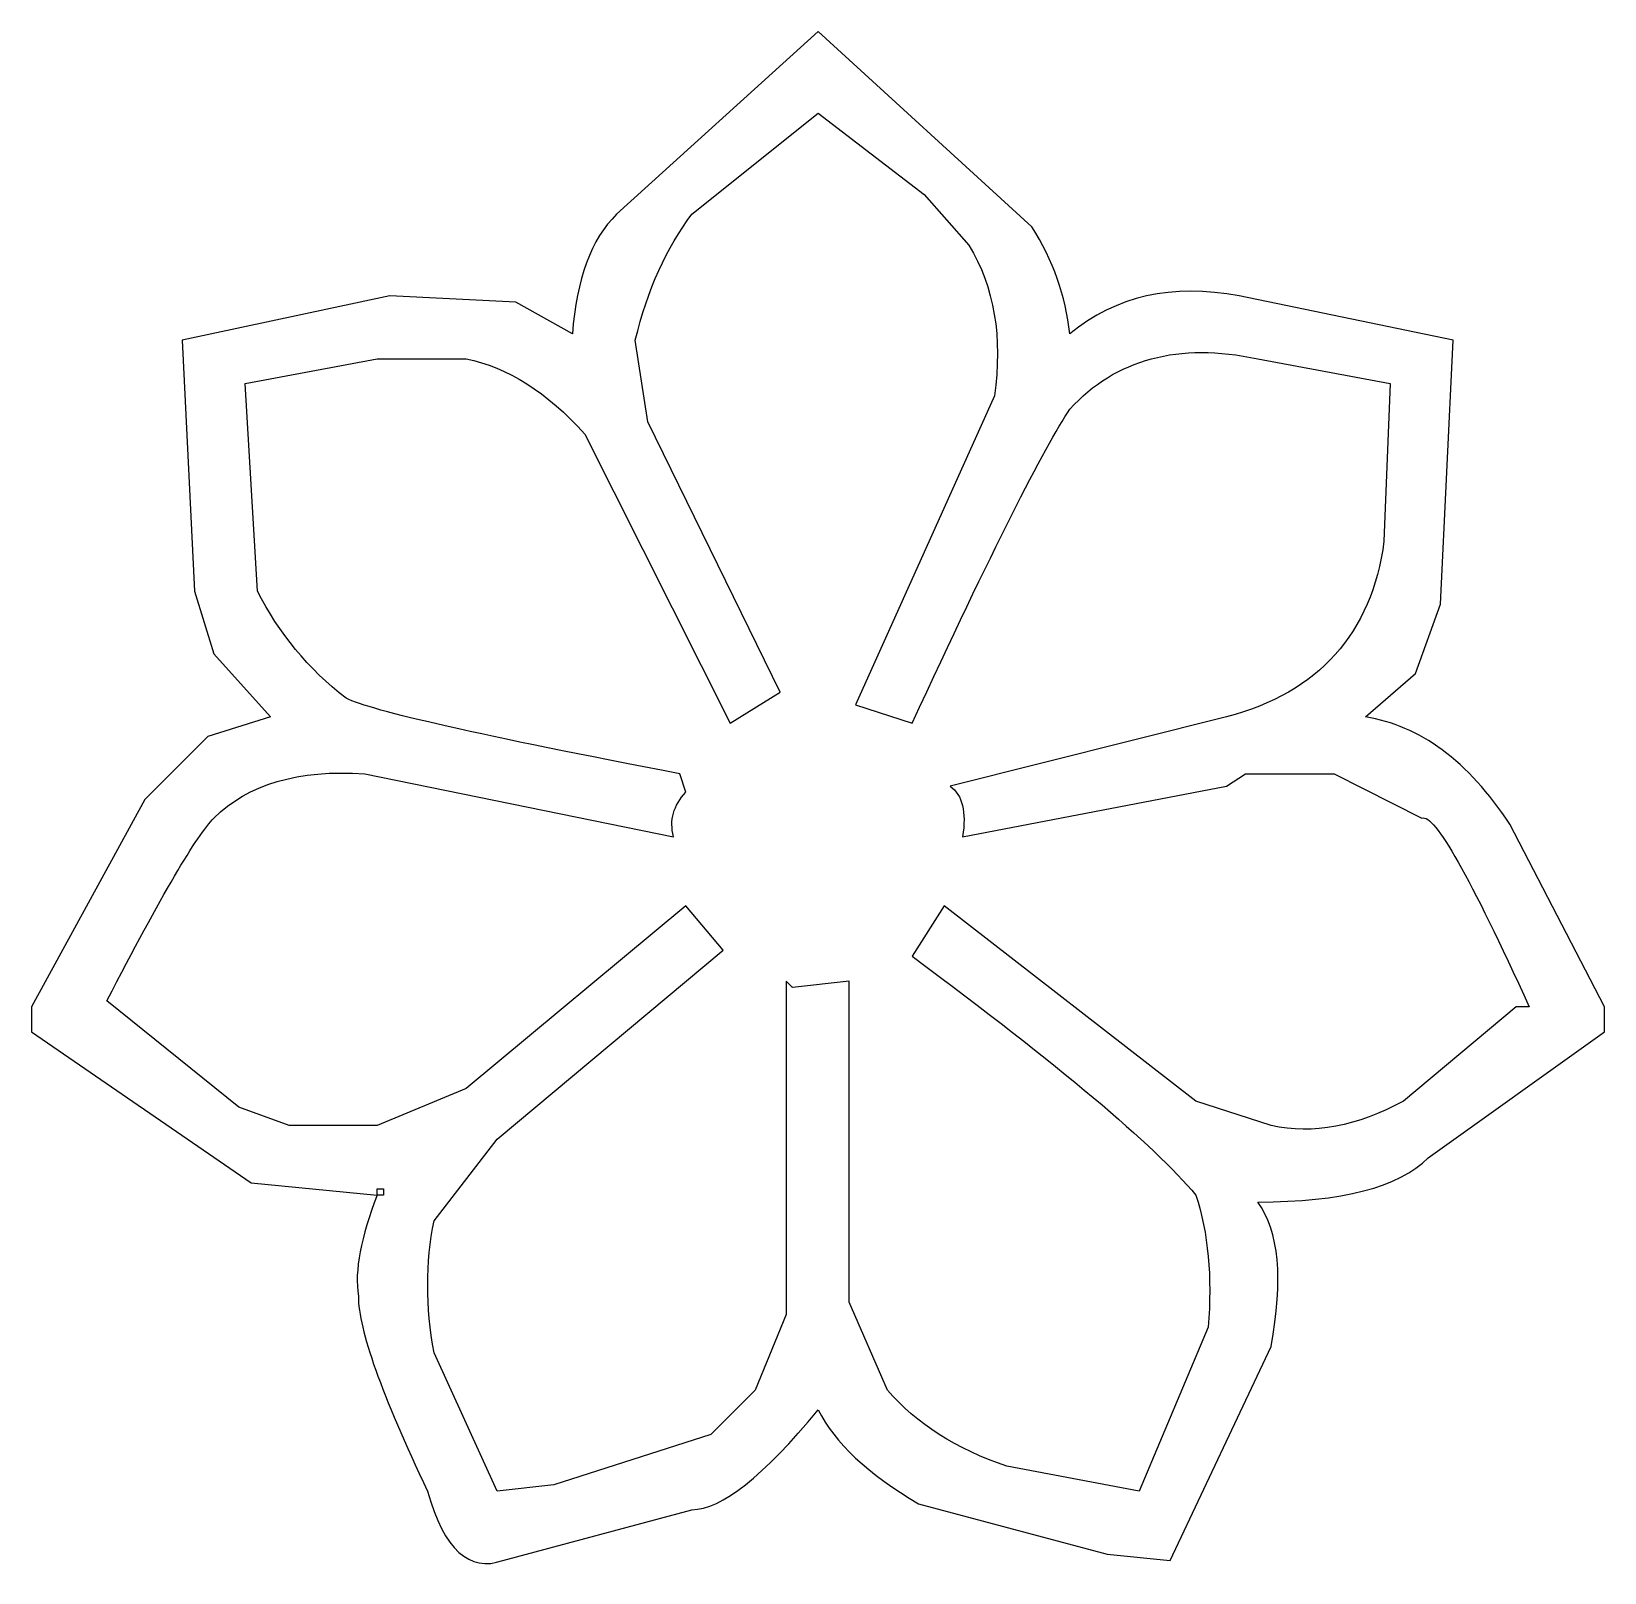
# Model space of a CAD drawing. Header units: centimetres. Extents: x -7.7 to 7.7, y -7.5 to 7.5.
import ezdxf

# ---------------------------------------------------------------- set-up
doc = ezdxf.new("R2010")
doc.units = ezdxf.units.CM
doc.header["$MEASUREMENT"] = 0
doc.layers.add('Camada 1', color=7, linetype='Continuous')

msp = doc.modelspace()

# ---------------------------------------------------------------- linework, layer by layer
at = {"layer": 'Camada 1'}
for points, knots in [([(-7.65056, -2.03607), (-7.65056, -2.03607), (-6.54907, -0.01989), (-6.54907, -0.01989), (-6.54907, -0.01989), (-6.54907, -0.01989), (-5.93545, 0.59371), (-5.93545, 0.59371), (-5.93545, 0.59371), (-5.93545, 0.59371), (-5.32416, 0.78402), (-5.32416, 0.78402), (-5.32416, 0.78402), (-5.32416, 0.78402), (-5.87547, 1.39763), (-5.87547, 1.39763), (-5.87547, 1.39763), (-5.87547, 1.39763), (-6.06578, 2.00892), (-6.06578, 2.00892), (-6.06578, 2.00892), (-6.06578, 2.00892), (-6.18341, 4.44954), (-6.18341, 4.44954), (-6.18341, 4.44954), (-6.18341, 4.44954), (-4.16496, 4.87978), (-4.16496, 4.87978), (-4.16496, 4.87978), (-4.16496, 4.87978), (-2.94004, 4.8198), (-2.94004, 4.8198), (-2.94004, 4.8198), (-2.94004, 4.8198), (-2.38873, 4.50952), (-2.38873, 4.50952), (-2.38873, 4.50952), (-2.34838, 5.04469), (-2.20535, 5.43225), (-1.95852, 5.67445), (-1.95852, 5.67445), (-1.95852, 5.67445), (0.00114, 7.45188), (0.00114, 7.45188), (0.00114, 7.45188), (0.00114, 7.45188), (2.07957, 5.5522), (2.07957, 5.5522), (2.07957, 5.5522), (2.28602, 5.22695), (2.40715, 4.87862), (2.44983, 4.50953), (2.44983, 4.50953), (2.89732, 4.87862), (3.44405, 5.00205), (4.09805, 4.87979), (4.09805, 4.87979), (4.09805, 4.87979), (6.17765, 4.44955), (6.17765, 4.44955), (6.17765, 4.44955), (6.17765, 4.44955), (6.05539, 1.88092), (6.05539, 1.88092), (6.05539, 1.88092), (6.05539, 1.88092), (5.81203, 1.20504), (5.81203, 1.20504), (5.81203, 1.20504), (5.81203, 1.20504), (5.32414, 0.78403), (5.32414, 0.78403), (5.32414, 0.78403), (5.85241, 0.70214), (6.323, 0.35612), (6.729, -0.25867), (6.729, -0.25867), (6.729, -0.25867), (7.65056, -2.03607), (7.65056, -2.03607), (7.65056, -2.03607), (7.65056, -2.03607), (7.65056, -2.28055), (7.65056, -2.28055), (7.65056, -2.28055), (7.65056, -2.28055), (5.93542, -3.50433), (5.93542, -3.50433), (5.93542, -3.50433), (5.64824, -3.79154), (5.09344, -3.93457), (4.27683, -3.93457), (4.27683, -3.93457), (4.48561, -4.21603), (4.52824, -4.68543), (4.40716, -5.34057), (4.40716, -5.34057), (4.40716, -5.34057), (3.42561, -7.42136), (3.42561, -7.42136), (3.42561, -7.42136), (3.42561, -7.42136), (2.81199, -7.36135), (2.81199, -7.36135), (2.81199, -7.36135), (2.81199, -7.36135), (0.97692, -6.87001), (0.97692, -6.87001), (0.97692, -6.87001), (0.4867, -6.58048), (0.16261, -6.27716), (0.00114, -5.95535), (0.00114, -5.95535), (-0.53059, -6.60355), (-0.9389, -6.92767), (-1.2261, -6.92767), (-1.2261, -6.92767), (-1.2261, -6.92767), (-3.06577, -7.42133), (-3.06577, -7.42133), (-3.06577, -7.42133), (-3.38988, -7.53896), (-3.63671, -7.31751), (-3.79705, -6.74889), (-3.79705, -6.74889), (-4.24457, -5.80888), (-4.47063, -5.17679), (-4.47063, -4.85037), (-4.47063, -4.85037), (-4.50981, -4.60238), (-4.44639, -4.27482), (-4.28722, -3.86649), (-4.28722, -3.86649), (-4.28722, -3.86649), (-5.5133, -3.74655), (-5.5133, -3.74655), (-5.5133, -3.74655), (-5.5133, -3.74655), (-7.65056, -2.28055), (-7.65056, -2.28055), (-7.65056, -2.28055), (-7.65056, -2.28055), (-7.65056, -2.03607), (-7.65056, -2.03607)], [0, 0, 0, 0, 0.02702703, 0.02702703, 0.02702703, 0.02702703, 0.05405405, 0.05405405, 0.05405405, 0.05405405, 0.08108108, 0.08108108, 0.08108108, 0.08108108, 0.10810811, 0.10810811, 0.10810811, 0.10810811, 0.13513514, 0.13513514, 0.13513514, 0.13513514, 0.16216216, 0.16216216, 0.16216216, 0.16216216, 0.18918919, 0.18918919, 0.18918919, 0.18918919, 0.21621622, 0.21621622, 0.21621622, 0.21621622, 0.24324324, 0.24324324, 0.24324324, 0.24324324, 0.27027027, 0.27027027, 0.27027027, 0.27027027, 0.2972973, 0.2972973, 0.2972973, 0.2972973, 0.32432432, 0.32432432, 0.32432432, 0.32432432, 0.35135135, 0.35135135, 0.35135135, 0.35135135, 0.37837838, 0.37837838, 0.37837838, 0.37837838, 0.40540541, 0.40540541, 0.40540541, 0.40540541, 0.43243243, 0.43243243, 0.43243243, 0.43243243, 0.45945946, 0.45945946, 0.45945946, 0.45945946, 0.48648649, 0.48648649, 0.48648649, 0.48648649, 0.51351351, 0.51351351, 0.51351351, 0.51351351, 0.54054054, 0.54054054, 0.54054054, 0.54054054, 0.56756757, 0.56756757, 0.56756757, 0.56756757, 0.59459459, 0.59459459, 0.59459459, 0.59459459, 0.62162162, 0.62162162, 0.62162162, 0.62162162, 0.64864865, 0.64864865, 0.64864865, 0.64864865, 0.67567568, 0.67567568, 0.67567568, 0.67567568, 0.7027027, 0.7027027, 0.7027027, 0.7027027, 0.72972973, 0.72972973, 0.72972973, 0.72972973, 0.75675676, 0.75675676, 0.75675676, 0.75675676, 0.78378378, 0.78378378, 0.78378378, 0.78378378, 0.81081081, 0.81081081, 0.81081081, 0.81081081, 0.83783784, 0.83783784, 0.83783784, 0.83783784, 0.86486486, 0.86486486, 0.86486486, 0.86486486, 0.89189189, 0.89189189, 0.89189189, 0.89189189, 0.91891892, 0.91891892, 0.91891892, 0.91891892, 0.94594595, 0.94594595, 0.94594595, 0.94594595, 1, 1, 1, 1]), ([(-6.91584, -1.97607), (-6.91584, -1.97607), (-5.63325, -3.013), (-5.63325, -3.013), (-5.63325, -3.013), (-5.63325, -3.013), (-5.14306, -3.19178), (-5.14306, -3.19178), (-5.14306, -3.19178), (-5.14306, -3.19178), (-4.2872, -3.19177), (-4.2872, -3.19177), (-4.2872, -3.19177), (-4.2872, -3.19177), (-3.42331, -2.82961), (-3.42331, -2.82961), (-3.42331, -2.82961), (-3.42331, -2.82961), (-1.28603, -1.05452), (-1.28603, -1.05452), (-1.28603, -1.05452), (-1.28603, -1.05452), (-0.92387, -1.48587), (-0.92387, -1.48587), (-0.92387, -1.48587), (-0.92387, -1.48587), (-3.1211, -3.32324), (-3.1211, -3.32324), (-3.1211, -3.32324), (-3.1211, -3.32324), (-3.73472, -4.11678), (-3.73472, -4.11678), (-3.73472, -4.11678), (-3.81661, -4.52509), (-3.81661, -4.953), (-3.73472, -5.40168), (-3.73472, -5.40168), (-3.73472, -5.40168), (-3.1211, -6.74886), (-3.1211, -6.74886), (-3.1211, -6.74886), (-3.1211, -6.74886), (-2.56979, -6.68544), (-2.56979, -6.68544), (-2.56979, -6.68544), (-2.56979, -6.68544), (-1.04269, -6.19525), (-1.04269, -6.19525), (-1.04269, -6.19525), (-1.04269, -6.19525), (-0.61245, -5.76387), (-0.61245, -5.76387), (-0.61245, -5.76387), (-0.61245, -5.76387), (-0.31027, -5.03026), (-0.31027, -5.03026), (-0.31027, -5.03026), (-0.31027, -5.03026), (-0.31028, -1.78692), (-0.31028, -1.78692), (-0.31028, -1.78692), (-0.31028, -1.78692), (-0.248, -1.8469), (-0.248, -1.8469), (-0.248, -1.8469), (-0.248, -1.8469), (0.30448, -1.78692), (0.30448, -1.78692), (0.30448, -1.78692), (0.30448, -1.78692), (0.30448, -4.90919), (0.30448, -4.90919), (0.30448, -4.90919), (0.30448, -4.90919), (0.67474, -5.76387), (0.67474, -5.76387), (0.67474, -5.76387), (0.95962, -6.09142), (1.34715, -6.33828), (1.83618, -6.50436), (1.83618, -6.50436), (1.83618, -6.50436), (3.1234, -6.74886), (3.1234, -6.74886), (3.1234, -6.74886), (3.1234, -6.74886), (3.79579, -5.15252), (3.79579, -5.15252), (3.79579, -5.15252), (3.83503, -4.66235), (3.79579, -4.23325), (3.67472, -3.86649), (3.67472, -3.86649), (3.26525, -3.37746), (2.34598, -2.60236), (0.91464, -1.54469), (0.91464, -1.54469), (0.91464, -1.54469), (1.22605, -1.05452), (1.22605, -1.05452), (1.22605, -1.05452), (1.22605, -1.05452), (3.67474, -2.95301), (3.67474, -2.95301), (3.67474, -2.95301), (3.67474, -2.95301), (4.40716, -3.19177), (4.40716, -3.19177), (4.40716, -3.19177), (4.81779, -3.27943), (5.24451, -3.19754), (5.69436, -2.95301), (5.69436, -2.95301), (5.69436, -2.95301), (6.79008, -2.03607), (6.79008, -2.03607), (6.79008, -2.03607), (6.79008, -2.03607), (6.91811, -2.03607), (6.91811, -2.03607), (6.91811, -2.03607), (6.34373, -0.77194), (5.99654, -0.1583), (5.87428, -0.19984), (5.87428, -0.19984), (5.87428, -0.19984), (5.02192, 0.23154), (5.02192, 0.23154), (5.02192, 0.23154), (5.02192, 0.23154), (4.15803, 0.23154), (4.15803, 0.23154), (4.15803, 0.23154), (4.15803, 0.23154), (3.97459, 0.10928), (3.97459, 0.10928), (3.97459, 0.10928), (3.97459, 0.10928), (1.40596, -0.38091), (1.40596, -0.38091), (1.40596, -0.38091), (1.44517, -0.13982), (1.40596, 0.02396), (1.28602, 0.10928), (1.28602, 0.10928), (1.28602, 0.10928), (3.97458, 0.78402), (3.97458, 0.78402), (3.97458, 0.78402), (4.87313, 1.02392), (5.38293, 1.5937), (5.50519, 2.49222), (5.50519, 2.49222), (5.50519, 2.49222), (5.56401, 4.02739), (5.56401, 4.02739), (5.56401, 4.02739), (5.56401, 4.02739), (4.27684, 4.26729), (4.27684, 4.26729), (4.27684, 4.26729), (3.50868, 4.43107), (2.89733, 4.26729), (2.44984, 3.77826), (2.44984, 3.77826), (2.20417, 3.41377), (1.69202, 2.39761), (0.91467, 0.72288), (0.91467, 0.72288), (0.91467, 0.72288), (0.3633, 0.90163), (0.3633, 0.90163), (0.3633, 0.90163), (0.3633, 0.90163), (1.71625, 3.90626), (1.71625, 3.90626), (1.71625, 3.90626), (1.79586, 4.47607), (1.71625, 4.96393), (1.46598, 5.3734), (1.46598, 5.3734), (1.46598, 5.3734), (1.03344, 5.8659), (1.03344, 5.8659), (1.03344, 5.8659), (1.03344, 5.8659), (0.00114, 6.6583), (0.00114, 6.6583), (0.00114, 6.6583), (0.00114, 6.6583), (-1.2261, 5.67442), (-1.2261, 5.67442), (-1.2261, 5.67442), (-1.47293, 5.35263), (-1.65631, 4.94316), (-1.77741, 4.4495), (-1.77741, 4.4495), (-1.77741, 4.4495), (-1.65631, 3.65596), (-1.65631, 3.65596), (-1.65631, 3.65596), (-1.65631, 3.65596), (-0.36795, 1.02391), (-0.36795, 1.02391), (-0.36795, 1.02391), (-0.36795, 1.02391), (-0.85354, 0.72287), (-0.85354, 0.72287), (-0.85354, 0.72287), (-0.85354, 0.72287), (-2.26645, 3.53605), (-2.26645, 3.53605), (-2.26645, 3.53605), (-2.63787, 3.94322), (-3.02194, 4.18772), (-3.42334, 4.26733), (-3.42334, 4.26733), (-3.42334, 4.26733), (-4.28723, 4.26733), (-4.28723, 4.26733), (-4.28723, 4.26733), (-4.28723, 4.26733), (-5.57329, 4.02743), (-5.57329, 4.02743), (-5.57329, 4.02743), (-5.57329, 4.02743), (-5.45103, 2.00895), (-5.45103, 2.00895), (-5.45103, 2.00895), (-5.24574, 1.59951), (-4.9597, 1.25232), (-4.58944, 0.96514), (-4.58944, 0.96514), (-4.34838, 0.84401), (-3.26533, 0.59835), (-1.34491, 0.23156), (-1.34491, 0.23156), (-1.34491, 0.23156), (-1.28609, 0.05164), (-1.28609, 0.05164), (-1.28609, 0.05164), (-1.40489, -0.07753), (-1.44759, -0.21943), (-1.40489, -0.3809), (-1.40489, -0.3809), (-1.40489, -0.3809), (-4.40836, 0.23156), (-4.40836, 0.23156), (-4.40836, 0.23156), (-5.05543, 0.27307), (-5.54792, 0.1289), (-5.8755, -0.19982), (-5.8755, -0.19982), (-6.03927, -0.36248), (-6.3876, -0.953), (-6.91584, -1.97607)], [0, 0, 0, 0, 0.01538462, 0.01538462, 0.01538462, 0.01538462, 0.03076923, 0.03076923, 0.03076923, 0.03076923, 0.04615385, 0.04615385, 0.04615385, 0.04615385, 0.06153846, 0.06153846, 0.06153846, 0.06153846, 0.07692308, 0.07692308, 0.07692308, 0.07692308, 0.09230769, 0.09230769, 0.09230769, 0.09230769, 0.10769231, 0.10769231, 0.10769231, 0.10769231, 0.12307692, 0.12307692, 0.12307692, 0.12307692, 0.13846154, 0.13846154, 0.13846154, 0.13846154, 0.15384615, 0.15384615, 0.15384615, 0.15384615, 0.16923077, 0.16923077, 0.16923077, 0.16923077, 0.18461538, 0.18461538, 0.18461538, 0.18461538, 0.2, 0.2, 0.2, 0.2, 0.21538462, 0.21538462, 0.21538462, 0.21538462, 0.23076923, 0.23076923, 0.23076923, 0.23076923, 0.24615385, 0.24615385, 0.24615385, 0.24615385, 0.26153846, 0.26153846, 0.26153846, 0.26153846, 0.27692308, 0.27692308, 0.27692308, 0.27692308, 0.29230769, 0.29230769, 0.29230769, 0.29230769, 0.30769231, 0.30769231, 0.30769231, 0.30769231, 0.32307692, 0.32307692, 0.32307692, 0.32307692, 0.33846154, 0.33846154, 0.33846154, 0.33846154, 0.35384615, 0.35384615, 0.35384615, 0.35384615, 0.36923077, 0.36923077, 0.36923077, 0.36923077, 0.38461538, 0.38461538, 0.38461538, 0.38461538, 0.4, 0.4, 0.4, 0.4, 0.41538462, 0.41538462, 0.41538462, 0.41538462, 0.43076923, 0.43076923, 0.43076923, 0.43076923, 0.44615385, 0.44615385, 0.44615385, 0.44615385, 0.46153846, 0.46153846, 0.46153846, 0.46153846, 0.47692308, 0.47692308, 0.47692308, 0.47692308, 0.49230769, 0.49230769, 0.49230769, 0.49230769, 0.50769231, 0.50769231, 0.50769231, 0.50769231, 0.52307692, 0.52307692, 0.52307692, 0.52307692, 0.53846154, 0.53846154, 0.53846154, 0.53846154, 0.55384615, 0.55384615, 0.55384615, 0.55384615, 0.56923077, 0.56923077, 0.56923077, 0.56923077, 0.58461538, 0.58461538, 0.58461538, 0.58461538, 0.6, 0.6, 0.6, 0.6, 0.61538462, 0.61538462, 0.61538462, 0.61538462, 0.63076923, 0.63076923, 0.63076923, 0.63076923, 0.64615385, 0.64615385, 0.64615385, 0.64615385, 0.66153846, 0.66153846, 0.66153846, 0.66153846, 0.67692308, 0.67692308, 0.67692308, 0.67692308, 0.69230769, 0.69230769, 0.69230769, 0.69230769, 0.70769231, 0.70769231, 0.70769231, 0.70769231, 0.72307692, 0.72307692, 0.72307692, 0.72307692, 0.73846154, 0.73846154, 0.73846154, 0.73846154, 0.75384615, 0.75384615, 0.75384615, 0.75384615, 0.76923077, 0.76923077, 0.76923077, 0.76923077, 0.78461538, 0.78461538, 0.78461538, 0.78461538, 0.8, 0.8, 0.8, 0.8, 0.81538462, 0.81538462, 0.81538462, 0.81538462, 0.83076923, 0.83076923, 0.83076923, 0.83076923, 0.84615385, 0.84615385, 0.84615385, 0.84615385, 0.86153846, 0.86153846, 0.86153846, 0.86153846, 0.87692308, 0.87692308, 0.87692308, 0.87692308, 0.89230769, 0.89230769, 0.89230769, 0.89230769, 0.90769231, 0.90769231, 0.90769231, 0.90769231, 0.92307692, 0.92307692, 0.92307692, 0.92307692, 0.93846154, 0.93846154, 0.93846154, 0.93846154, 0.95384615, 0.95384615, 0.95384615, 0.95384615, 0.96923077, 0.96923077, 0.96923077, 0.96923077, 1, 1, 1, 1]), ([(-4.28723, -3.8077), (-4.28723, -3.8077), (-4.28723, -3.86652), (-4.28723, -3.86652), (-4.28723, -3.86652), (-4.28723, -3.86652), (-4.22611, -3.86652), (-4.22611, -3.86652), (-4.22611, -3.86652), (-4.22611, -3.86652), (-4.22611, -3.8077), (-4.22611, -3.8077), (-4.22611, -3.8077), (-4.22611, -3.8077), (-4.28723, -3.8077), (-4.28723, -3.8077)], [0, 0, 0, 0, 0.2, 0.2, 0.2, 0.2, 0.4, 0.4, 0.4, 0.4, 0.6, 0.6, 0.6, 0.6, 1, 1, 1, 1])]:
    msp.add_open_spline(points, degree=3, knots=knots, dxfattribs=at)

doc.saveas('drawing.dxf')
